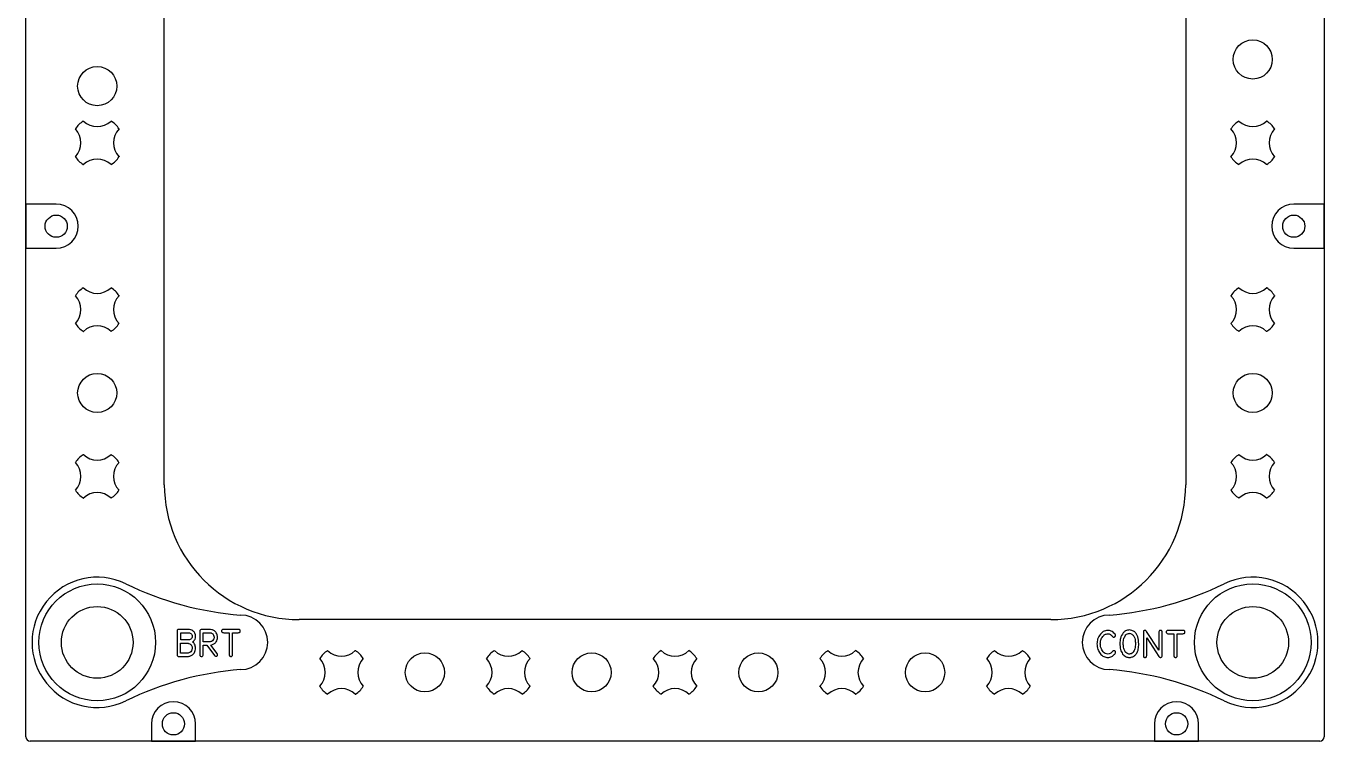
# Model space of a CAD drawing. Header units: inches. Extents: x 5.06 to 11.29, y 2.64 to 9.33.
# Drawn here: x 5.06 to 11.29, y 2.64 to 6.07 of the extents above; entities that cross this region are included whole.
import ezdxf

# ---------------------------------------------------------------- set-up
doc = ezdxf.new("R2010")
doc.units = ezdxf.units.IN
doc.header["$MEASUREMENT"] = 0

msp = doc.modelspace()

# ---------------------------------------------------------------- linework, layer by layer
at = {"color": 7, "linetype": 'Continuous', "lineweight": 25}
for p, q in [((5.0638, 2.6555), (5.0638, 7.5288)), ((11.2913, 7.5288), (11.2913, 2.6555)), ((5.7275, 3.8653), (5.7275, 7.4708)), ((10.6275, 7.4708), (10.6275, 3.8653)), ((5.3389, 5.6101), (5.3393, 5.6101)), ((5.472, 5.6101), (5.4724, 5.6101)), ((10.883, 5.6101), (10.8827, 5.6101)), ((11.0161, 5.6101), (11.0158, 5.6101)), ((5.3011, 5.5723), (5.3011, 5.5719)), ((5.5102, 5.5723), (5.5102, 5.5719)), ((10.8449, 5.5723), (10.8449, 5.5719)), ((11.0539, 5.5723), (11.0539, 5.5719)), ((5.3011, 5.4392), (5.3011, 5.4388)), ((5.5102, 5.4392), (5.5102, 5.4388)), ((10.8449, 5.4392), (10.8449, 5.4388)), ((11.0539, 5.4392), (11.0539, 5.4388)), ((5.3389, 5.401), (5.3393, 5.401)), ((5.472, 5.401), (5.4724, 5.401)), ((10.883, 5.401), (10.8827, 5.401)), ((11.0161, 5.401), (11.0158, 5.401)), ((5.3389, 4.8101), (5.3393, 4.8101)), ((5.472, 4.8101), (5.4724, 4.8101)), ((10.883, 4.8101), (10.8827, 4.8101)), ((11.0161, 4.8101), (11.0158, 4.8101)), ((5.3011, 4.7723), (5.3011, 4.7719)), ((5.5102, 4.7723), (5.5102, 4.7719)), ((10.8449, 4.7723), (10.8449, 4.7719)), ((11.0539, 4.7723), (11.0539, 4.7719)), ((5.3011, 4.6392), (5.3011, 4.6388)), ((5.5102, 4.6392), (5.5102, 4.6388)), ((10.8449, 4.6392), (10.8449, 4.6388)), ((11.0539, 4.6392), (11.0539, 4.6388)), ((5.3389, 4.601), (5.3393, 4.601)), ((5.472, 4.601), (5.4724, 4.601)), ((10.883, 4.601), (10.8827, 4.601)), ((11.0161, 4.601), (11.0158, 4.601)), ((5.3389, 4.0101), (5.3393, 4.0101)), ((5.472, 4.0101), (5.4724, 4.0101)), ((10.883, 4.0101), (10.8827, 4.0101)), ((11.0161, 4.0101), (11.0158, 4.0101)), ((5.3011, 3.9723), (5.3011, 3.9719)), ((5.5102, 3.9723), (5.5102, 3.9719)), ((10.8449, 3.9723), (10.8449, 3.9719)), ((11.0539, 3.9723), (11.0539, 3.9719)), ((5.3011, 3.8392), (5.3011, 3.8388)), ((5.3389, 3.801), (5.3393, 3.801)), ((5.472, 3.801), (5.4724, 3.801)), ((5.5102, 3.8392), (5.5102, 3.8388)), ((10.8449, 3.8392), (10.8449, 3.8388)), ((10.883, 3.801), (10.8827, 3.801)), ((11.0161, 3.801), (11.0158, 3.801)), ((11.0539, 3.8392), (11.0539, 3.8388)), ((9.9802, 3.218), (6.3748, 3.218)), ((5.7891, 3.1615), (5.789, 3.0515)), ((5.843, 3.1714), (5.799, 3.1714)), ((5.8066, 3.1207), (5.8066, 3.1553)), ((5.8066, 3.1553), (5.8412, 3.1553)), ((5.8416, 3.1207), (5.8066, 3.1207)), ((5.8978, 3.1601), (5.8978, 3.0526)), ((5.9427, 3.1714), (5.9096, 3.1714)), ((5.9138, 3.1116), (5.9138, 3.1553)), ((5.9138, 3.1553), (5.9433, 3.1553)), ((6.0126, 3.1553), (6.039, 3.1553)), ((6.0818, 3.1714), (6.0136, 3.1714)), ((6.039, 3.1553), (6.039, 3.0521)), ((6.055, 3.0512), (6.055, 3.1553)), ((6.055, 3.1553), (6.0812, 3.1553)), ((10.2543, 3.1665), (10.2544, 3.1665)), ((10.3574, 3.1683), (10.3574, 3.1683)), ((10.3574, 3.1522), (10.3574, 3.1523)), ((10.4244, 3.1564), (10.4244, 3.0469)), ((10.4986, 3.0717), (10.4403, 3.161)), ((10.4405, 3.1314), (10.4986, 3.0416)), ((10.4405, 3.0457), (10.4405, 3.1314)), ((10.4986, 3.1561), (10.4986, 3.0717)), ((10.5147, 3.0455), (10.5147, 3.1568)), ((10.5446, 3.1504), (10.571, 3.1505)), ((10.6139, 3.1665), (10.5456, 3.1665)), ((10.571, 3.1505), (10.571, 3.0473)), ((10.5871, 3.0463), (10.5871, 3.1505)), ((10.5871, 3.1505), (10.6133, 3.1505)), ((5.8053, 3.1046), (5.8369, 3.1046)), ((5.8053, 3.0573), (5.8053, 3.1046)), ((5.8352, 3.0573), (5.8053, 3.0573)), ((5.9419, 3.1116), (5.9138, 3.1116)), ((5.9138, 3.0518), (5.9138, 3.0955)), ((5.9138, 3.0955), (5.9312, 3.0955)), ((5.9312, 3.0955), (5.9675, 3.0464)), ((5.9803, 3.0559), (5.9511, 3.0961)), ((6.5108, 3.0693), (6.5111, 3.0693)), ((6.6439, 3.0693), (6.6443, 3.0693)), ((7.3108, 3.0693), (7.3111, 3.0693)), ((7.4439, 3.0693), (7.4443, 3.0693)), ((8.1108, 3.0693), (8.1111, 3.0693)), ((8.2439, 3.0693), (8.2443, 3.0693)), ((8.9108, 3.0693), (8.9111, 3.0693)), ((9.0439, 3.0693), (9.0443, 3.0693)), ((9.7108, 3.0693), (9.7111, 3.0693)), ((9.8439, 3.0693), (9.8443, 3.0693)), ((5.7992, 3.0412), (5.8354, 3.0412)), ((6.473, 3.0312), (6.473, 3.0315)), ((6.682, 3.0312), (6.682, 3.0315)), ((7.273, 3.0312), (7.273, 3.0315)), ((7.482, 3.0312), (7.482, 3.0315)), ((8.073, 3.0312), (8.073, 3.0315)), ((8.282, 3.0312), (8.282, 3.0315)), ((8.873, 3.0312), (8.873, 3.0315)), ((9.082, 3.0312), (9.082, 3.0315)), ((9.673, 3.0312), (9.673, 3.0315)), ((9.882, 3.0312), (9.882, 3.0315)), ((6.473, 2.898), (6.473, 2.8984)), ((6.682, 2.898), (6.682, 2.8984)), ((7.273, 2.898), (7.273, 2.8984)), ((7.482, 2.898), (7.482, 2.8984)), ((8.073, 2.898), (8.073, 2.8984)), ((8.282, 2.898), (8.282, 2.8984)), ((8.873, 2.898), (8.873, 2.8984)), ((9.082, 2.898), (9.082, 2.8984)), ((9.673, 2.898), (9.673, 2.8984)), ((9.882, 2.898), (9.882, 2.8984)), ((6.5108, 2.8603), (6.5111, 2.8603)), ((6.6439, 2.8603), (6.6443, 2.8603)), ((7.3108, 2.8603), (7.3111, 2.8603)), ((7.4439, 2.8603), (7.4443, 2.8603)), ((8.1108, 2.8603), (8.1111, 2.8603)), ((8.2439, 2.8603), (8.2443, 2.8603)), ((8.9108, 2.8603), (8.9111, 2.8603)), ((9.0439, 2.8603), (9.0443, 2.8603)), ((9.7108, 2.8603), (9.7111, 2.8603)), ((9.8439, 2.8603), (9.8443, 2.8603)), ((11.2713, 2.6355), (5.0838, 2.6355))]:
    msp.add_line(p, q, dxfattribs=at)
at = {"color": 7, "linetype": 'Continuous'}
for p, q in [((5.2089, 5.2113), (5.0638, 5.2113)), ((5.0638, 5.2113), (5.0638, 4.9998)), ((11.2913, 5.2113), (11.1461, 5.2113)), ((11.2913, 4.9998), (11.2913, 5.2113)), ((5.0638, 4.9998), (5.2089, 4.9998)), ((11.1461, 4.9998), (11.2913, 4.9998)), ((5.6655, 2.718), (5.6655, 2.6355)), ((5.877, 2.6355), (5.877, 2.718)), ((10.478, 2.718), (10.478, 2.6355)), ((10.6895, 2.6355), (10.6895, 2.718)), ((5.6655, 2.6355), (5.877, 2.6355)), ((10.478, 2.6355), (10.6895, 2.6355))]:
    msp.add_line(p, q, dxfattribs=at)
for centre, radius in [((10.9494, 5.9055), 0.0938), ((5.4056, 5.7776), 0.0938), ((5.4056, 4.3055), 0.0938), ((10.9494, 4.3055), 0.0938), ((6.9775, 2.9648), 0.0938), ((7.7775, 2.9648), 0.0937), ((8.5775, 2.9648), 0.0937), ((9.3775, 2.9648), 0.0938)]:
    msp.add_circle(centre, radius, dxfattribs=at)
at = {"color": 7, "linetype": 'Continuous', "lineweight": 25}
for centre, radius in [((5.2089, 5.1055), 0.0533), ((11.1461, 5.1055), 0.0533), ((5.4056, 3.109), 0.28), ((10.9494, 3.109), 0.28), ((5.4056, 3.109), 0.1719), ((10.9494, 3.109), 0.1719), ((5.7713, 2.718), 0.0532), ((10.5838, 2.718), 0.0533)]:
    msp.add_circle(centre, radius, dxfattribs=at)
for centre, radius, start, end in [((5.4056, 5.5055), 0.124, 122.55693, 147.44307), ((5.4056, 5.6795), 0.0961, 226.28341, 313.71659), ((5.4056, 5.5055), 0.124, 32.55693, 57.44307), ((10.9494, 5.5055), 0.124, 122.55693, 147.44307), ((10.9494, 5.6795), 0.0961, 226.28341, 313.71659), ((10.9494, 5.5055), 0.124, 32.55693, 57.44307), ((5.2317, 5.5055), 0.0961, 316.28341, 43.71659), ((5.5796, 5.5055), 0.0961, 136.28341, 223.71659), ((10.7754, 5.5055), 0.0961, 316.28341, 43.71659), ((11.1234, 5.5055), 0.0961, 136.28341, 223.71659), ((5.4056, 5.5055), 0.124, 212.55693, 237.44307), ((5.4056, 5.3316), 0.0961, 46.28341, 133.71659), ((5.4056, 5.5055), 0.124, 302.55693, 327.44307), ((10.9494, 5.5055), 0.124, 212.55693, 237.44307), ((10.9494, 5.3316), 0.0961, 46.28341, 133.71659), ((10.9494, 5.5055), 0.124, 302.55693, 327.44307), ((5.4056, 4.7055), 0.124, 122.55693, 147.44307), ((5.4056, 4.8795), 0.0961, 226.28341, 313.71659), ((5.4056, 4.7055), 0.124, 32.55693, 57.44307), ((10.9494, 4.7055), 0.124, 122.55693, 147.44307), ((10.9494, 4.8795), 0.0961, 226.28341, 313.71659), ((10.9494, 4.7055), 0.124, 32.55693, 57.44307), ((5.2317, 4.7055), 0.0961, 316.28341, 43.71659), ((5.5796, 4.7055), 0.0961, 136.28341, 223.71659), ((10.7754, 4.7055), 0.0961, 316.28341, 43.71659), ((11.1234, 4.7055), 0.0961, 136.28341, 223.71659), ((5.4056, 4.7055), 0.124, 212.55693, 237.44307), ((5.4056, 4.5316), 0.0961, 46.28341, 133.71659), ((5.4056, 4.7055), 0.124, 302.55693, 327.44307), ((10.9494, 4.7055), 0.124, 212.55693, 237.44307), ((10.9494, 4.5316), 0.0961, 46.28341, 133.71659), ((10.9494, 4.7055), 0.124, 302.55693, 327.44307), ((5.4056, 3.9055), 0.124, 122.55693, 147.44307), ((5.4056, 4.0795), 0.0961, 226.28341, 313.71659), ((5.4056, 3.9055), 0.124, 32.55693, 57.44307), ((10.9494, 3.9055), 0.124, 122.55693, 147.44307), ((10.9494, 4.0795), 0.0961, 226.28341, 313.71659), ((10.9494, 3.9055), 0.124, 32.55693, 57.44307), ((5.2317, 3.9055), 0.0961, 316.28341, 43.71659), ((5.5796, 3.9055), 0.0961, 136.28341, 223.71659), ((10.7754, 3.9055), 0.0961, 316.28341, 43.71659), ((11.1234, 3.9055), 0.0961, 136.28341, 223.71659), ((6.3748, 3.8653), 0.6473, 180, 270), ((9.9802, 3.8653), 0.6473, 270, 0), ((5.4056, 3.9055), 0.124, 212.55693, 237.44307), ((5.4056, 3.7316), 0.0961, 46.28341, 133.71659), ((5.4056, 3.9055), 0.124, 302.55693, 327.44307), ((10.9494, 3.9055), 0.124, 212.55693, 237.44307), ((10.9494, 3.7316), 0.0961, 46.28341, 133.71659), ((10.9494, 3.9055), 0.124, 302.55693, 327.44307), ((5.4056, 3.109), 0.3125, 64.00747, 295.99253), ((6.2138, 4.7665), 1.5314, 244.00747, 265.48292), ((10.1413, 4.7665), 1.5314, 274.51708, 295.99253), ((10.9494, 3.109), 0.3125, 244.00747, 115.99253), ((6.0931, 3.109), 0.1307, 270, 90), ((10.2619, 3.109), 0.1307, 90, 270), ((6.5775, 2.9648), 0.124, 122.55693, 147.44307), ((6.5775, 3.1387), 0.0961, 226.28341, 313.71659), ((6.5775, 2.9648), 0.124, 32.55693, 57.44307), ((7.3775, 2.9648), 0.124, 122.55693, 147.44307), ((7.3775, 3.1387), 0.0961, 226.28341, 313.71659), ((7.3775, 2.9648), 0.124, 32.55693, 57.44307), ((8.1775, 2.9648), 0.124, 122.55693, 147.44307), ((8.1775, 3.1387), 0.0961, 226.28341, 313.71659), ((8.1775, 2.9648), 0.124, 32.55693, 57.44307), ((8.9775, 2.9648), 0.124, 122.55693, 147.44307), ((8.9775, 3.1387), 0.0961, 226.28341, 313.71659), ((8.9775, 2.9648), 0.124, 32.55693, 57.44307), ((9.7775, 2.9648), 0.124, 122.55693, 147.44307), ((9.7775, 3.1387), 0.0961, 226.28341, 313.71659), ((9.7775, 2.9648), 0.124, 32.55693, 57.44307), ((6.4036, 2.9648), 0.0961, 316.28341, 43.71659), ((6.7515, 2.9648), 0.0961, 136.28341, 223.71659), ((7.2036, 2.9648), 0.0961, 316.28341, 43.71659), ((7.5515, 2.9648), 0.0961, 136.28341, 223.71659), ((8.0036, 2.9648), 0.0961, 316.28341, 43.71659), ((8.3515, 2.9648), 0.0961, 136.28341, 223.71659), ((8.8036, 2.9648), 0.0961, 316.28341, 43.71659), ((9.1515, 2.9648), 0.0961, 136.28341, 223.71659), ((9.6036, 2.9648), 0.0961, 316.28341, 43.71659), ((9.9515, 2.9648), 0.0961, 136.28341, 223.71659), ((6.2138, 1.4516), 1.5314, 94.51708, 115.99253), ((10.1413, 1.4516), 1.5314, 64.00747, 85.48292), ((6.5775, 2.9648), 0.124, 212.55693, 237.44307), ((6.5775, 2.7908), 0.0961, 46.28341, 133.71659), ((6.5775, 2.9648), 0.124, 302.55693, 327.44307), ((7.3775, 2.9648), 0.124, 212.55693, 237.44307), ((7.3775, 2.7908), 0.0961, 46.28341, 133.71659), ((7.3775, 2.9648), 0.124, 302.55693, 327.44307), ((8.1775, 2.9648), 0.124, 212.55693, 237.44307), ((8.1775, 2.7908), 0.0961, 46.28341, 133.71659), ((8.1775, 2.9648), 0.124, 302.55693, 327.44307), ((8.9775, 2.9648), 0.124, 212.55693, 237.44307), ((8.9775, 2.7908), 0.0961, 46.28341, 133.71659), ((8.9775, 2.9648), 0.124, 302.55693, 327.44307), ((9.7775, 2.9648), 0.124, 212.55693, 237.44307), ((9.7775, 2.7908), 0.0961, 46.28341, 133.71659), ((9.7775, 2.9648), 0.124, 302.55693, 327.44307), ((5.0838, 2.6555), 0.02, 180, 270), ((11.2713, 2.6555), 0.02, 270, 0)]:
    msp.add_arc(centre, radius, start, end, dxfattribs=at)
at = {"color": 7, "linetype": 'Continuous'}
for centre, start, end in [((5.2089, 5.1055), 270, 90), ((11.1461, 5.1055), 90, 270), ((5.7713, 2.718), 0, 180), ((10.5838, 2.718), 0, 180)]:
    msp.add_arc(centre, 0.1058, start, end, dxfattribs=at)
at = {"color": 7, "linetype": 'Continuous', "lineweight": 25}
for points, knots in [([(5.799, 3.1714), (5.7975, 3.1713), (5.7944, 3.1713), (5.7905, 3.1689), (5.789, 3.1651), (5.789, 3.1627), (5.7891, 3.1615)], [0, 0, 0, 0, 0.2809007, 0.5584287, 0.7787144, 1, 1, 1, 1]), ([(5.8412, 3.1553), (5.8425, 3.1553), (5.8449, 3.1554), (5.8471, 3.1549), (5.8481, 3.1547)], [0, 0, 0, 0, 0.560483, 1, 1, 1, 1]), ([(5.8516, 3.1224), (5.8498, 3.1218), (5.8466, 3.1206), (5.8431, 3.1206), (5.8416, 3.1207)], [0, 0, 0, 0, 0.558536, 1, 1, 1, 1]), ([(5.8776, 3.1381), (5.877, 3.1431), (5.8758, 3.1531), (5.8663, 3.1642), (5.8548, 3.1703), (5.847, 3.171), (5.843, 3.1714)], [0, 0, 0, 0, 0.279714, 0.559035, 0.779311, 1, 1, 1, 1]), ([(5.8481, 3.1547), (5.8502, 3.1541), (5.8543, 3.1527), (5.8586, 3.1482), (5.8611, 3.1432), (5.8614, 3.1398), (5.8616, 3.1381)], [0, 0, 0, 0, 0.279702, 0.559264, 0.779549, 1, 1, 1, 1]), ([(5.8616, 3.1381), (5.8614, 3.1363), (5.8611, 3.1326), (5.858, 3.1266), (5.854, 3.124), (5.8516, 3.1224)], [0, 0, 0, 0, 0.280697, 0.56153, 1, 1, 1, 1]), ([(5.8635, 3.1118), (5.8681, 3.1157), (5.8762, 3.1228), (5.8772, 3.1334), (5.8776, 3.1381)], [0, 0, 0, 0, 0.55922, 1, 1, 1, 1]), ([(5.9096, 3.1714), (5.9078, 3.1713), (5.9042, 3.1713), (5.8995, 3.1688), (5.8977, 3.1643), (5.8978, 3.1615), (5.8978, 3.1601)], [0, 0, 0, 0, 0.281074, 0.558919, 0.77882, 1, 1, 1, 1]), ([(5.9544, 3.1138), (5.9522, 3.113), (5.9481, 3.1115), (5.9438, 3.1116), (5.9419, 3.1116)], [0, 0, 0, 0, 0.558564, 1, 1, 1, 1]), ([(5.9826, 3.1339), (5.982, 3.1396), (5.9806, 3.1511), (5.9696, 3.1638), (5.9562, 3.1704), (5.9472, 3.171), (5.9427, 3.1714)], [0, 0, 0, 0, 0.279776, 0.55881, 0.779156, 1, 1, 1, 1]), ([(5.9433, 3.1553), (5.9453, 3.1553), (5.949, 3.1553), (5.9524, 3.154), (5.9538, 3.1535)], [0, 0, 0, 0, 0.560433, 1, 1, 1, 1]), ([(5.9511, 3.0961), (5.9559, 3.0975), (5.9657, 3.1002), (5.976, 3.1103), (5.9817, 3.122), (5.9823, 3.1299), (5.9826, 3.1339)], [0, 0, 0, 0, 0.28001, 0.559411, 0.779535, 1, 1, 1, 1]), ([(5.9538, 3.1535), (5.9558, 3.1523), (5.9599, 3.15), (5.9651, 3.1433), (5.966, 3.1373), (5.9666, 3.1337)], [0, 0, 0, 0, 0.280701, 0.561424, 1, 1, 1, 1]), ([(5.9666, 3.1337), (5.9664, 3.1314), (5.966, 3.1268), (5.9623, 3.1193), (5.9574, 3.1159), (5.9544, 3.1138)], [0, 0, 0, 0, 0.280873, 0.561617, 1, 1, 1, 1]), ([(6.0136, 3.1714), (6.0109, 3.1713), (6.0075, 3.1711), (6.0042, 3.169), (6.0025, 3.167), (6.0023, 3.165), (6.0022, 3.1636)], [0, 0, 0, 0, 0.499362, 0.624993, 0.750721, 1, 1, 1, 1]), ([(6.0022, 3.1636), (6.0023, 3.1627), (6.0024, 3.1608), (6.0037, 3.1582), (6.0071, 3.1556), (6.0103, 3.1554), (6.0126, 3.1553)], [0, 0, 0, 0, 0.187133, 0.374154, 0.56119, 1, 1, 1, 1]), ([(6.0812, 3.1553), (6.0838, 3.1554), (6.0871, 3.1555), (6.0902, 3.1578), (6.0917, 3.1598), (6.0919, 3.1618), (6.092, 3.163)], [0, 0, 0, 0, 0.498758, 0.624302, 0.750132, 1, 1, 1, 1]), ([(6.092, 3.163), (6.0919, 3.1645), (6.0916, 3.1673), (6.0877, 3.171), (6.0841, 3.1712), (6.0818, 3.1714)], [0, 0, 0, 0, 0.280882, 0.559543, 1, 1, 1, 1]), ([(10.2182, 3.1482), (10.213, 3.1404), (10.2039, 3.1264), (10.2024, 3.1098), (10.2017, 3.1025)], [0, 0, 0, 0, 0.559731, 1, 1, 1, 1]), ([(10.2178, 3.1017), (10.2184, 3.1079), (10.2195, 3.1204), (10.2279, 3.1358), (10.2394, 3.1476), (10.2491, 3.1495), (10.254, 3.1504)], [0, 0, 0, 0, 0.280677, 0.560881, 0.780913, 1, 1, 1, 1]), ([(10.2544, 3.1665), (10.2464, 3.1654), (10.2321, 3.1634), (10.2224, 3.1529), (10.2182, 3.1482)], [0, 0, 0, 0, 0.558413, 1, 1, 1, 1]), ([(10.254, 3.1504), (10.2562, 3.1502), (10.2606, 3.1499), (10.2678, 3.1464), (10.2717, 3.1423), (10.2741, 3.1397)], [0, 0, 0, 0, 0.280211, 0.560338, 1, 1, 1, 1]), ([(10.2874, 3.1496), (10.2822, 3.1549), (10.273, 3.1642), (10.26, 3.1658), (10.2543, 3.1665)], [0, 0, 0, 0, 0.560113, 1, 1, 1, 1]), ([(10.2741, 3.1397), (10.2753, 3.138), (10.2771, 3.1357), (10.2804, 3.134), (10.2821, 3.1339), (10.2829, 3.1339)], [0, 0, 0, 0, 0.559451, 0.779669, 1, 1, 1, 1]), ([(10.2829, 3.1339), (10.2841, 3.1341), (10.2865, 3.1344), (10.2891, 3.1367), (10.2906, 3.1394), (10.2908, 3.1413), (10.2909, 3.1423)], [0, 0, 0, 0, 0.279624, 0.559354, 0.779666, 1, 1, 1, 1]), ([(10.2909, 3.1423), (10.2909, 3.1431), (10.2908, 3.1446), (10.2895, 3.1472), (10.2882, 3.1487), (10.2874, 3.1496)], [0, 0, 0, 0, 0.279681, 0.559709, 1, 1, 1, 1]), ([(10.3276, 3.1553), (10.3223, 3.1464), (10.3129, 3.1306), (10.3124, 3.1122), (10.3121, 3.1041)], [0, 0, 0, 0, 0.557758, 1, 1, 1, 1]), ([(10.3574, 3.1683), (10.3512, 3.1674), (10.34, 3.1657), (10.3314, 3.1584), (10.3276, 3.1553)], [0, 0, 0, 0, 0.5590517, 1, 1, 1, 1]), ([(10.3282, 3.1037), (10.3284, 3.1119), (10.3287, 3.1265), (10.3364, 3.1389), (10.3398, 3.1443)], [0, 0, 0, 0, 0.5617, 1, 1, 1, 1]), ([(10.3398, 3.1443), (10.3427, 3.1466), (10.3479, 3.1509), (10.3545, 3.1518), (10.3574, 3.1522)], [0, 0, 0, 0, 0.559631, 1, 1, 1, 1]), ([(10.3832, 3.1587), (10.3788, 3.1617), (10.3709, 3.167), (10.3615, 3.1679), (10.3574, 3.1683)], [0, 0, 0, 0, 0.5597982, 1, 1, 1, 1]), ([(10.3574, 3.1523), (10.3606, 3.1517), (10.3664, 3.1508), (10.371, 3.1472), (10.3731, 3.1456)], [0, 0, 0, 0, 0.5589469, 1, 1, 1, 1]), ([(10.3731, 3.1456), (10.3758, 3.1423), (10.3813, 3.1356), (10.3857, 3.1206), (10.3861, 3.1096), (10.3864, 3.1029)], [0, 0, 0, 0, 0.279375, 0.559531, 1, 1, 1, 1]), ([(10.4024, 3.1019), (10.4018, 3.1135), (10.4011, 3.1296), (10.3928, 3.1489), (10.3864, 3.1554), (10.3832, 3.1587)], [0, 0, 0, 0, 0.5597, 0.780043, 1, 1, 1, 1]), ([(10.4248, 3.1617), (10.4246, 3.1608), (10.4243, 3.159), (10.4244, 3.1572), (10.4244, 3.1564)], [0, 0, 0, 0, 0.558828, 1, 1, 1, 1]), ([(10.4319, 3.1665), (10.4311, 3.1664), (10.4294, 3.1663), (10.4272, 3.1651), (10.4256, 3.1636), (10.425, 3.1624), (10.4248, 3.1617)], [0, 0, 0, 0, 0.279583, 0.56035, 0.779678, 1, 1, 1, 1]), ([(10.4403, 3.161), (10.4391, 3.1626), (10.4375, 3.1648), (10.4342, 3.1664), (10.4327, 3.1665), (10.4319, 3.1665)], [0, 0, 0, 0, 0.55872, 0.779334, 1, 1, 1, 1]), ([(10.5067, 3.1665), (10.5058, 3.1665), (10.5039, 3.1664), (10.5011, 3.1652), (10.4987, 3.1617), (10.4986, 3.1584), (10.4986, 3.1561)], [0, 0, 0, 0, 0.187336, 0.373889, 0.560349, 1, 1, 1, 1]), ([(10.5147, 3.1568), (10.5146, 3.1582), (10.5145, 3.1609), (10.5131, 3.1645), (10.5099, 3.1665), (10.5078, 3.1665), (10.5067, 3.1665)], [0, 0, 0, 0, 0.28117, 0.560182, 0.779549, 1, 1, 1, 1]), ([(10.5456, 3.1665), (10.5429, 3.1664), (10.5396, 3.1663), (10.5363, 3.1642), (10.5345, 3.1621), (10.5344, 3.1601), (10.5343, 3.1588)], [0, 0, 0, 0, 0.499508, 0.625092, 0.75079, 1, 1, 1, 1]), ([(10.5343, 3.1588), (10.5344, 3.1573), (10.5347, 3.1545), (10.5387, 3.1507), (10.5423, 3.1505), (10.5446, 3.1504)], [0, 0, 0, 0, 0.280714, 0.559368, 1, 1, 1, 1]), ([(10.6133, 3.1505), (10.6159, 3.1506), (10.6191, 3.1507), (10.6222, 3.1529), (10.6238, 3.155), (10.6239, 3.1569), (10.624, 3.1582)], [0, 0, 0, 0, 0.4986442, 0.6246178, 0.7502273, 1, 1, 1, 1]), ([(10.624, 3.1582), (10.6239, 3.1596), (10.6236, 3.1624), (10.6198, 3.1662), (10.6161, 3.1664), (10.6139, 3.1665)], [0, 0, 0, 0, 0.280802, 0.559364, 1, 1, 1, 1]), ([(5.789, 3.0515), (5.789, 3.0499), (5.7889, 3.0467), (5.7914, 3.0425), (5.7955, 3.0412), (5.798, 3.0412), (5.7992, 3.0412)], [0, 0, 0, 0, 0.28105, 0.558174, 0.778729, 1, 1, 1, 1]), ([(5.8499, 3.0601), (5.8472, 3.0591), (5.8425, 3.0573), (5.8374, 3.0573), (5.8352, 3.0573)], [0, 0, 0, 0, 0.5587863, 1, 1, 1, 1]), ([(5.8369, 3.1046), (5.8386, 3.1046), (5.8416, 3.1047), (5.8445, 3.1038), (5.8458, 3.1034)], [0, 0, 0, 0, 0.560352, 1, 1, 1, 1]), ([(5.8458, 3.1034), (5.8482, 3.1022), (5.8532, 3.0999), (5.8597, 3.0922), (5.8609, 3.0851), (5.8616, 3.0809)], [0, 0, 0, 0, 0.280746, 0.561624, 1, 1, 1, 1]), ([(5.8616, 3.0809), (5.8608, 3.0761), (5.8594, 3.0677), (5.8528, 3.0624), (5.8499, 3.0601)], [0, 0, 0, 0, 0.5588571, 1, 1, 1, 1]), ([(5.8506, 3.0432), (5.8549, 3.0451), (5.8634, 3.0488), (5.8748, 3.0618), (5.8766, 3.0738), (5.8776, 3.0811)], [0, 0, 0, 0, 0.280883, 0.561615, 1, 1, 1, 1]), ([(5.8776, 3.0811), (5.8768, 3.0877), (5.8754, 3.0995), (5.8672, 3.108), (5.8635, 3.1118)], [0, 0, 0, 0, 0.558135, 1, 1, 1, 1]), ([(5.8978, 3.0526), (5.8978, 3.0516), (5.8977, 3.0497), (5.8979, 3.0479), (5.898, 3.0472)], [0, 0, 0, 0, 0.5603192, 1, 1, 1, 1]), ([(5.9059, 3.0412), (5.9072, 3.0413), (5.9092, 3.0414), (5.9113, 3.0429), (5.9136, 3.0459), (5.9137, 3.0492), (5.9138, 3.0518)], [0, 0, 0, 0, 0.249846, 0.375654, 0.501227, 1, 1, 1, 1]), ([(5.9811, 3.0549), (5.9809, 3.0551), (5.9806, 3.0553), (5.9804, 3.0557), (5.9803, 3.0559)], [0, 0, 0, 0, 0.560549, 1, 1, 1, 1]), ([(5.9832, 3.0497), (5.9831, 3.0508), (5.9829, 3.0527), (5.9816, 3.0542), (5.9811, 3.0549)], [0, 0, 0, 0, 0.558542, 1, 1, 1, 1]), ([(6.039, 3.0521), (6.039, 3.0511), (6.0389, 3.0494), (6.0391, 3.0476), (6.0392, 3.0468)], [0, 0, 0, 0, 0.560168, 1, 1, 1, 1]), ([(10.2017, 3.1025), (10.2025, 3.0931), (10.204, 3.0762), (10.213, 3.062), (10.217, 3.0558)], [0, 0, 0, 0, 0.559719, 1, 1, 1, 1]), ([(10.217, 3.0558), (10.2226, 3.0497), (10.2325, 3.0389), (10.247, 3.0372), (10.2534, 3.0364)], [0, 0, 0, 0, 0.559841, 1, 1, 1, 1]), ([(10.2321, 3.0633), (10.2276, 3.0698), (10.2196, 3.0815), (10.2184, 3.0955), (10.2178, 3.1017)], [0, 0, 0, 0, 0.559413, 1, 1, 1, 1]), ([(10.2543, 3.0525), (10.2495, 3.0531), (10.2408, 3.0543), (10.2347, 3.0605), (10.2321, 3.0633)], [0, 0, 0, 0, 0.558114, 1, 1, 1, 1]), ([(10.276, 3.0652), (10.2728, 3.0613), (10.267, 3.0544), (10.2582, 3.0531), (10.2543, 3.0525)], [0, 0, 0, 0, 0.561269, 1, 1, 1, 1]), ([(10.2833, 3.0691), (10.2825, 3.0691), (10.2809, 3.0691), (10.2781, 3.0679), (10.2768, 3.0662), (10.276, 3.0652)], [0, 0, 0, 0, 0.28044, 0.560333, 1, 1, 1, 1]), ([(10.2911, 3.0609), (10.291, 3.0621), (10.2908, 3.0645), (10.2888, 3.0673), (10.2861, 3.0689), (10.2842, 3.0691), (10.2833, 3.0691)], [0, 0, 0, 0, 0.280164, 0.559508, 0.779455, 1, 1, 1, 1]), ([(10.2848, 3.0505), (10.2865, 3.0522), (10.2895, 3.0551), (10.2906, 3.0592), (10.2911, 3.0609)], [0, 0, 0, 0, 0.563252, 1, 1, 1, 1]), ([(10.3121, 3.1041), (10.3124, 3.0939), (10.3128, 3.0757), (10.3211, 3.0597), (10.3248, 3.0527)], [0, 0, 0, 0, 0.560886, 1, 1, 1, 1]), ([(10.3248, 3.0527), (10.3301, 3.0477), (10.3395, 3.0389), (10.3522, 3.0372), (10.3578, 3.0364)], [0, 0, 0, 0, 0.559363, 1, 1, 1, 1]), ([(10.3376, 3.0635), (10.3343, 3.0706), (10.3283, 3.0834), (10.3283, 3.0975), (10.3282, 3.1037)], [0, 0, 0, 0, 0.557985, 1, 1, 1, 1]), ([(10.3574, 3.0525), (10.3552, 3.0527), (10.3509, 3.0532), (10.3437, 3.0567), (10.3399, 3.0609), (10.3376, 3.0635)], [0, 0, 0, 0, 0.28016, 0.560601, 1, 1, 1, 1]), ([(10.3754, 3.0611), (10.3725, 3.0585), (10.3672, 3.0539), (10.3604, 3.0529), (10.3574, 3.0525)], [0, 0, 0, 0, 0.559883, 1, 1, 1, 1]), ([(10.3864, 3.1029), (10.3863, 3.0945), (10.3861, 3.0795), (10.3787, 3.0667), (10.3754, 3.0611)], [0, 0, 0, 0, 0.561492, 1, 1, 1, 1]), ([(10.3852, 3.0476), (10.3886, 3.0518), (10.3955, 3.0603), (10.4014, 3.0793), (10.402, 3.0933), (10.4024, 3.1019)], [0, 0, 0, 0, 0.279602, 0.559747, 1, 1, 1, 1]), ([(5.8354, 3.0412), (5.8383, 3.0412), (5.8435, 3.0412), (5.8484, 3.0426), (5.8506, 3.0432)], [0, 0, 0, 0, 0.560118, 1, 1, 1, 1]), ([(5.898, 3.0472), (5.8983, 3.0462), (5.8989, 3.0443), (5.9018, 3.0418), (5.9044, 3.0415), (5.9059, 3.0412)], [0, 0, 0, 0, 0.280477, 0.561064, 1, 1, 1, 1]), ([(5.9675, 3.0464), (5.9686, 3.0449), (5.9705, 3.0424), (5.9736, 3.0421), (5.975, 3.0419)], [0, 0, 0, 0, 0.560767, 1, 1, 1, 1]), ([(5.975, 3.0419), (5.9762, 3.042), (5.9785, 3.0423), (5.9813, 3.0443), (5.9829, 3.0469), (5.9831, 3.0487), (5.9832, 3.0497)], [0, 0, 0, 0, 0.2801238, 0.5595841, 0.7798049, 1, 1, 1, 1]), ([(6.0392, 3.0468), (6.0395, 3.0459), (6.0403, 3.0441), (6.0431, 3.0419), (6.0455, 3.0415), (6.047, 3.0412)], [0, 0, 0, 0, 0.280155, 0.561183, 1, 1, 1, 1]), ([(6.047, 3.0412), (6.0487, 3.0415), (6.0518, 3.0419), (6.0535, 3.0443), (6.0543, 3.0454)], [0, 0, 0, 0, 0.5593719, 1, 1, 1, 1]), ([(6.0543, 3.0454), (6.0546, 3.0465), (6.0551, 3.0484), (6.0551, 3.0503), (6.055, 3.0512)], [0, 0, 0, 0, 0.558499, 1, 1, 1, 1]), ([(10.2534, 3.0364), (10.2601, 3.0372), (10.2721, 3.0387), (10.281, 3.0469), (10.2848, 3.0505)], [0, 0, 0, 0, 0.558797, 1, 1, 1, 1]), ([(10.3578, 3.0364), (10.3635, 3.0372), (10.3736, 3.0385), (10.3817, 3.0448), (10.3852, 3.0476)], [0, 0, 0, 0, 0.559295, 1, 1, 1, 1]), ([(10.4244, 3.0469), (10.4244, 3.0457), (10.4243, 3.0434), (10.4249, 3.0413), (10.4252, 3.0404)], [0, 0, 0, 0, 0.560924, 1, 1, 1, 1]), ([(10.4252, 3.0404), (10.4256, 3.0397), (10.4265, 3.0384), (10.429, 3.0368), (10.4311, 3.0366), (10.4323, 3.0364)], [0, 0, 0, 0, 0.280333, 0.560965, 1, 1, 1, 1]), ([(10.4323, 3.0364), (10.4336, 3.0365), (10.4363, 3.0368), (10.4399, 3.0402), (10.4403, 3.0436), (10.4405, 3.0457)], [0, 0, 0, 0, 0.281027, 0.559924, 1, 1, 1, 1]), ([(10.4986, 3.0416), (10.4998, 3.04), (10.5019, 3.0371), (10.5054, 3.0366), (10.5069, 3.0364)], [0, 0, 0, 0, 0.560967, 1, 1, 1, 1]), ([(10.5069, 3.0364), (10.5082, 3.0365), (10.5108, 3.0367), (10.5142, 3.0402), (10.5145, 3.0435), (10.5147, 3.0455)], [0, 0, 0, 0, 0.280863, 0.559494, 1, 1, 1, 1]), ([(10.571, 3.0473), (10.571, 3.0463), (10.5709, 3.0445), (10.5711, 3.0427), (10.5712, 3.042)], [0, 0, 0, 0, 0.560148, 1, 1, 1, 1]), ([(10.5712, 3.042), (10.5716, 3.0411), (10.5723, 3.0393), (10.5751, 3.037), (10.5775, 3.0366), (10.579, 3.0364)], [0, 0, 0, 0, 0.280445, 0.561243, 1, 1, 1, 1]), ([(10.579, 3.0364), (10.5807, 3.0366), (10.5838, 3.037), (10.5855, 3.0395), (10.5863, 3.0406)], [0, 0, 0, 0, 0.559185, 1, 1, 1, 1]), ([(10.5863, 3.0406), (10.5866, 3.0416), (10.5872, 3.0435), (10.5871, 3.0454), (10.5871, 3.0463)], [0, 0, 0, 0, 0.558753, 1, 1, 1, 1])]:
    msp.add_open_spline(points, degree=3, knots=knots, dxfattribs=at)

doc.saveas('drawing.dxf')
